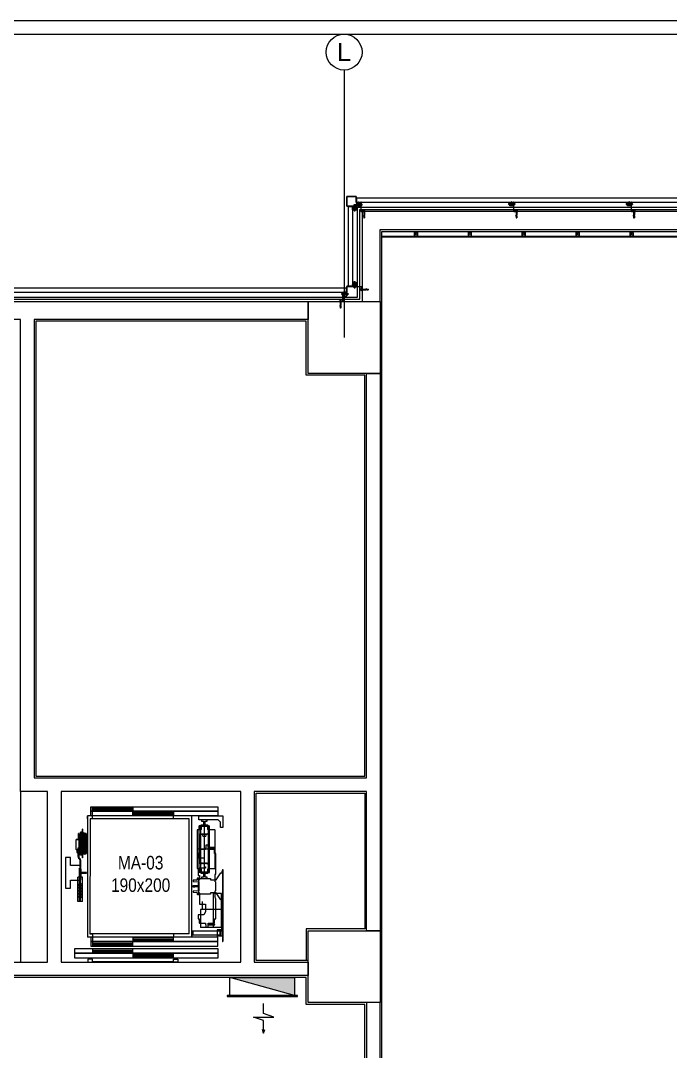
# Model space of a CAD drawing. Extents: x -1417 to 34975, y -245 to 8298.
# Drawn here: x 11076 to 11799, y 3058 to 4205 of the extents above; entities that cross this region are included whole.
import ezdxf
from ezdxf.enums import TextEntityAlignment as Align

# ---------------------------------------------------------------- set-up
doc = ezdxf.new("R2010")
doc.units = 0
doc.layers.get('0').update_dxf_attribs({"color": 9, "lineweight": 9})
for name, color, linetype, lineweight in [('00', 9, 'Continuous', 9), ('01', 9, 'Continuous', 9), ('05V', 9, 'Continuous', 9), ('06D', 9, 'Continuous', 9), ('09', 9, 'Continuous', 9), ('10', 9, 'Continuous', 9), ('10A', 9, 'Continuous', 9), ('11', 9, 'Continuous', 9), ('14', 9, 'Continuous', 9), ('21', 9, 'Continuous', 9), ('24', 9, 'Continuous', 9), ('32-ekipman', 8, 'Continuous', 9), ('33', 9, 'BATTING', 9), ('40A', 9, 'Continuous', 9)]:
    doc.layers.add(name, color=color, linetype=linetype, lineweight=lineweight)
doc.styles.add('Arial', font='arial.ttf', dxfattribs={"height": 2.5})
doc.styles.add('MuuM_TEXT-STANDART', font='ARIALN.TTF')
doc.linetypes.add('BATTING', pattern='A,0.0001,-0.1,[134,ltypeshp.shx,S=0.1,R=0,X=-0.1,Y=0],-0.2,[134,ltypeshp.shx,S=0.1,R=180,X=0.1,Y=0],-0.1', length=0.4001)

# ---------------------------------------------------------------- blocks, each defined once
blk = doc.blocks.new('p-kolon-80x80-vw')
at = {"layer": '01'}
blk.add_lwpolyline([(-40, -40), (-40, 40), (40, 40), (40, -40)], close=True, dxfattribs=at)
blk = doc.blocks.new('cxvxv')
for p, q in [((-21988.4, 8561, 0), (-21988.4, 8560.3, 0)), ((-21988.4, 8560.3, 0), (-21986.6, 8560.3, 0)), ((-21988.4, 8555.4, 0), (-21986.6, 8555.4, 0)), ((-21988.4, 8554.7, 0), (-21988.4, 8555.4, 0)), ((-21986.9, 8561.1, 0), (-21988.2, 8561.1, 0)), ((-21988, 8561.2, 0), (-21987, 8561.3, 0)), ((-21988, 8561.3, 0), (-21988, 8561.3, 0)), ((-21988, 8561.2, 0), (-21988, 8561.3, 0)), ((-21988, 8561.3, 0), (-21987.9, 8561.3, 0)), ((-21988, 8561.1, 0), (-21987, 8561.2, 0)), ((-21988, 8561.1, 0), (-21988, 8561.2, 0)), ((-21988, 8561.2, 0), (-21988, 8561.2, 0)), ((-21988, 8561.1, 0), (-21988, 8561.1, 0)), ((-21988, 8561.1, 0), (-21988, 8561.1, 0)), ((-21988, 8561.1, 0), (-21988, 8561.1, 0)), ((-21988, 8561, 0), (-21988, 8560.3, 0)), ((-21988, 8560.3, 0), (-21987, 8560.3, 0)), ((-21988, 8560.3, 0), (-21988, 8560.3, 0)), ((-21988, 8560.1, 0), (-21988, 8555.6, 0)), ((-21988, 8555.4, 0), (-21987, 8555.4, 0)), ((-21988, 8554.7, 0), (-21988, 8555.4, 0)), ((-21988, 8555.4, 0), (-21988, 8555.4, 0)), ((-21987.5, 8561.3, 0), (-21987.9, 8561.3, 0)), ((-21987.7, 8561, 0), (-21987.7, 8561.1, 0)), ((-21987.7, 8561.1, 0), (-21987.7, 8561.1, 0)), ((-21987.5, 8561.3, 0), (-21987.1, 8561.3, 0)), ((-21987.1, 8561.3, 0), (-21987.1, 8561.2, 0)), ((-21987, 8561.3, 0), (-21987.1, 8561.3, 0)), ((-21987.1, 8561.3, 0), (-21987, 8561.3, 0)), ((-21987, 8561.3, 0), (-21987.1, 8561.3, 0)), ((-21987, 8561.3, 0), (-21987.1, 8561.3, 0)), ((-21987.1, 8561.2, 0), (-21987, 8561.2, 0)), ((-21987, 8561.2, 0), (-21987.1, 8561.2, 0)), ((-21987.1, 8561.2, 0), (-21987.1, 8561.1, 0)), ((-21987.1, 8561.1, 0), (-21987, 8561.1, 0)), ((-21987.1, 8560.6, 0), (-21987.1, 8561, 0)), ((-21987.1, 8560.6, 0), (-21987.1, 8560.3, 0)), ((-21987.1, 8560.3, 0), (-21987.1, 8560.3, 0)), ((-21987.1, 8555.6, 0), (-21987.1, 8560.1, 0)), ((-21987.1, 8555.1, 0), (-21987.1, 8555.4, 0)), ((-21987.1, 8555.4, 0), (-21987.1, 8555.4, 0)), ((-21987.1, 8555.1, 0), (-21987.1, 8554.7, 0)), ((-21987, 8560.3, 0), (-21987, 8560.3, 0)), ((-21987, 8555.6, 0), (-21987, 8560.1, 0)), ((-21987, 8555.4, 0), (-21987, 8555.4, 0)), ((-21986.6, 8560.3, 0), (-21986.6, 8561, 0)), ((-21986.6, 8555.4, 0), (-21986.6, 8554.7, 0)), ((-21986.9, 8554.7, 0), (-21988.2, 8554.7, 0))]:
    blk.add_line(p, q)
at = {"elevation": 0}
for points in [[(-21986.3, 8560.1), (-21988.7, 8560.1), (-21988.7, 8560.3), (-21986.3, 8560.3)], [(-21986.3, 8555.6), (-21988.7, 8555.6), (-21988.7, 8555.4), (-21986.3, 8555.4)]]:
    blk.add_lwpolyline(points, close=True, dxfattribs=at)
for points in [[(-21988, 8560.3), (-21988, 8560.3)], [(-21988, 8560.1), (-21988, 8555.6)], [(-21988, 8555.4), (-21988, 8555.4)]]:
    blk.add_lwpolyline(points, dxfattribs=at)
for centre, radius, start, end in [((-21988.2, 8560.8, 0), 0.315, 45.8497, 134.1503), ((-21988.2, 8555, 0), 0.315, 225.8497, 314.1503), ((-21987.5, 8560, 0), 1.12, 66.8701, 113.1299), ((-21987.5, 8560, 0), 1.12, 66.8701, 113.1299), ((-21987.5, 8555.8, 0), 1.12, 246.8701, 293.1299), ((-21987.5, 8555.8, 0), 1.12, 246.8701, 293.1299), ((-21986.9, 8560.8, 0), 0.313, 45.449, 134.551), ((-21986.9, 8555, 0), 0.313, 225.449, 314.551)]:
    blk.add_arc(centre, radius, start, end)
blk = doc.blocks.new('VIDA')
for p, q in [((-18072, 6524), (-18070, 6525)), ((-18072, 6524), (-18072, 6524)), ((-18072, 6524), (-18072, 6524)), ((-18070, 6523), (-18072, 6524)), ((-18070, 6525), (-18071, 6523)), ((-18071, 6523), (-18070, 6525)), ((-18070, 6523), (-18069, 6525)), ((-18070, 6525), (-18070, 6525)), ((-18070, 6525), (-18070, 6524)), ((-18070, 6524), (-18070, 6525)), ((-18070, 6525), (-18070, 6525)), ((-18070, 6525), (-18070, 6525)), ((-18070, 6525), (-18069, 6525)), ((-18070, 6524), (-18070, 6524)), ((-18069, 6522), (-18070, 6523)), ((-18070, 6523), (-18070, 6523)), ((-18069, 6523), (-18068, 6525)), ((-18069, 6522), (-18069, 6525)), ((-18069, 6525), (-18069, 6522)), ((-18069, 6525), (-18069, 6525)), ((-18069, 6525), (-18069, 6525)), ((-18069, 6525), (-18069, 6525)), ((-18069, 6525), (-18069, 6525)), ((-18069, 6525), (-18068, 6525)), ((-18069, 6523), (-18069, 6522)), ((-18068, 6522), (-18069, 6523)), ((-18069, 6523), (-18069, 6523)), ((-18069, 6522), (-18069, 6522)), ((-18067, 6525), (-18068, 6522)), ((-18068, 6523), (-18067, 6525)), ((-18068, 6525), (-18068, 6523)), ((-18068, 6522), (-18068, 6525)), ((-18068, 6525), (-18068, 6525)), ((-18068, 6525), (-18068, 6522)), ((-18068, 6525), (-18068, 6525)), ((-18068, 6525), (-18068, 6525)), ((-18068, 6525), (-18067, 6525)), ((-18068, 6523), (-18068, 6522)), ((-18068, 6522), (-18068, 6523)), ((-18068, 6523), (-18068, 6523)), ((-18068, 6523), (-18068, 6522)), ((-18067, 6522), (-18068, 6522)), ((-18068, 6522), (-18068, 6522)), ((-18066, 6525), (-18067, 6525)), ((-18067, 6523), (-18066, 6525)), ((-18066, 6525), (-18067, 6522)), ((-18067, 6525), (-18067, 6523)), ((-18067, 6522), (-18067, 6525)), ((-18067, 6525), (-18067, 6525)), ((-18067, 6525), (-18067, 6525)), ((-18067, 6525), (-18067, 6525)), ((-18067, 6522), (-18067, 6523)), ((-18067, 6523), (-18067, 6522)), ((-18067, 6523), (-18067, 6523)), ((-18067, 6523), (-18067, 6522)), ((-18066, 6522), (-18067, 6522)), ((-18066, 6525), (-18066, 6525)), ((-18066, 6525), (-18066, 6525)), ((-18066, 6525), (-18066, 6525)), ((-18066, 6525), (-18066, 6523)), ((-18066, 6522), (-18066, 6525)), ((-18065, 6525), (-18066, 6522)), ((-18066, 6523), (-18065, 6525)), ((-18066, 6525), (-18065, 6525)), ((-18066, 6523), (-18066, 6523)), ((-18066, 6523), (-18066, 6522)), ((-18066, 6523), (-18066, 6522)), ((-18066, 6522), (-18066, 6523)), ((-18065, 6522), (-18066, 6522)), ((-18065, 6525), (-18065, 6523)), ((-18065, 6522), (-18065, 6525)), ((-18065, 6525), (-18065, 6525)), ((-18065, 6525), (-18065, 6525)), ((-18065, 6525), (-18065, 6525)), ((-18065, 6525), (-18064, 6525)), ((-18065, 6523), (-18064, 6525)), ((-18064, 6525), (-18065, 6522)), ((-18065, 6522), (-18064, 6525)), ((-18065, 6523), (-18065, 6522)), ((-18065, 6523), (-18065, 6523)), ((-18065, 6523), (-18065, 6522)), ((-18065, 6522), (-18065, 6523)), ((-18064, 6523), (-18065, 6522)), ((-18064, 6523), (-18065, 6522)), ((-18065, 6522), (-18065, 6522)), ((-18064, 6525), (-18064, 6525)), ((-18064, 6525), (-18064, 6525)), ((-18064, 6525), (-18064, 6525)), ((-18064, 6525), (-18064, 6523)), ((-18064, 6522), (-18062, 6525)), ((-18062, 6525), (-18064, 6522)), ((-18064, 6523), (-18062, 6525)), ((-18062, 6525), (-18064, 6525)), ((-18064, 6523), (-18064, 6523)), ((-18062, 6523), (-18064, 6522)), ((-18062, 6523), (-18064, 6522)), ((-18064, 6522), (-18064, 6523)), ((-18064, 6522), (-18064, 6522)), ((-18063, 6522), (-18062, 6525)), ((-18061, 6525), (-18063, 6523)), ((-18062, 6525), (-18063, 6525)), ((-18062, 6523), (-18063, 6522)), ((-18063, 6522), (-18061, 6523)), ((-18062, 6523), (-18063, 6522)), ((-18063, 6523), (-18061, 6523)), ((-18063, 6522), (-18061, 6522)), ((-18062, 6525), (-18061, 6525)), ((-18062, 6525), (-18062, 6525)), ((-18062, 6525), (-18062, 6525)), ((-18062, 6525), (-18062, 6525)), ((-18061, 6525), (-18062, 6525)), ((-18062, 6523), (-18061, 6525)), ((-18061, 6525), (-18062, 6522)), ((-18062, 6522), (-18061, 6525)), ((-18061, 6523), (-18062, 6525)), ((-18062, 6525), (-18061, 6522)), ((-18062, 6525), (-18062, 6523)), ((-18062, 6525), (-18062, 6525)), ((-18062, 6525), (-18061, 6525)), ((-18062, 6523), (-18062, 6523)), ((-18062, 6522), (-18062, 6523)), ((-18061, 6523), (-18062, 6522)), ((-18061, 6523), (-18062, 6522)), ((-18062, 6522), (-18062, 6522)), ((-18061, 6525), (-18060, 6525)), ((-18061, 6525), (-18061, 6525)), ((-18061, 6525), (-18061, 6525)), ((-18061, 6525), (-18061, 6525)), ((-18061, 6525), (-18061, 6523)), ((-18061, 6522), (-18060, 6525)), ((-18060, 6525), (-18061, 6522)), ((-18061, 6523), (-18060, 6525)), ((-18061, 6523), (-18061, 6523)), ((-18060, 6523), (-18061, 6522)), ((-18060, 6523), (-18061, 6522)), ((-18061, 6522), (-18061, 6523)), ((-18061, 6522), (-18061, 6522)), ((-18060, 6525), (-18060, 6525)), ((-18060, 6525), (-18060, 6525)), ((-18060, 6525), (-18060, 6525)), ((-18060, 6525), (-18060, 6525)), ((-18060, 6525), (-18060, 6523)), ((-18060, 6523), (-18060, 6525)), ((-18059, 6525), (-18060, 6522)), ((-18060, 6522), (-18059, 6525)), ((-18060, 6525), (-18059, 6525)), ((-18059, 6524), (-18060, 6523)), ((-18060, 6522), (-18060, 6523)), ((-18060, 6523), (-18060, 6522)), ((-18060, 6523), (-18060, 6522)), ((-18060, 6523), (-18060, 6523)), ((-18060, 6523), (-18059, 6523)), ((-18060, 6522), (-18060, 6522)), ((-18058, 6527), (-18059, 6527)), ((-18059, 6521), (-18059, 6527)), ((-18059, 6525), (-18059, 6525)), ((-18058, 6521), (-18059, 6521))]:
    blk.add_line(p, q)
for points in [[(-18069, 6525), (-18069, 6523)], [(-18057, 6524), (-18057, 6524), (-18057, 6524), (-18057, 6523)]]:
    blk.add_lwpolyline(points)
for start, end in [(7.5095, 35.2427), (324.7573, 352.4905)]:
    blk.add_arc((-18062, 6524), 5.21, start, end)
blk = doc.blocks.new('çelik dübel')
at = {"ltscale": 7}
for p, q in [((-87, -2), (-85, 2)), ((-85, -6), (-85, 2)), ((-68, 2), (-85, 2)), ((-75, -6), (-75, 2)), ((-70, -6), (-70, 2)), ((-68, 3), (-58, 2)), ((-68, -7), (-68, 3)), ((-58, -6), (-58, 2)), ((-53, 2), (-58, 2)), ((-8, 2), (-58, 2)), ((-53, -6), (-53, 2)), ((-25, -6), (-25, 2)), ((-25, -6), (-24, 2)), ((-23, -6), (-22, 2)), ((-21, -6), (-20, 2)), ((-19, -6), (-18, 2)), ((-17, -6), (-16, 2)), ((-85, -6), (-87, -2)), ((-68, -6), (-85, -6)), ((-68, -7), (-58, -6)), ((-53, -5), (-58, -5)), ((-8, -6), (-58, -6))]:
    blk.add_line(p, q, dxfattribs=at)
for p, q in [((-15, -6), (-14, 2)), ((-13, -6), (-12, 2)), ((-11, -6), (-10, 1)), ((-10, -9), (-10, 5)), ((-9, 5), (-10, 5)), ((-10, 3), (-10, 5)), ((-9, -9), (-9, 5)), ((-8, 2), (-8, 3)), ((-8, -4), (-8, 0)), ((-5, 4), (-7, 4)), ((-5, 1), (-7, 1)), ((-4, 2), (-4, 3)), ((-1, 2), (-4, 2)), ((-4, -4), (-4, 0)), ((-3, -6), (-2, 2)), ((-1, -6), (0, 1)), ((0, -5), (0, 1)), ((-10, -7), (-10, -9)), ((-9, -9), (-10, -9)), ((-8, -6), (-8, -7)), ((-5, -5), (-7, -5)), ((-5, -8), (-7, -8)), ((-4, -6), (-4, -7)), ((-1, -6), (-4, -6))]:
    blk.add_line(p, q)
for points in [[(-68, 1), (-67, 0), (-67, 0), (-67, 0), (-66, -1), (-66, -1), (-66, -2), (-65, -2), (-65, -3), (-65, -3), (-65, -3), (-65, -3), (-64, -4), (-64, -4), (-64, -3), (-64, -3), (-63, -3), (-63, -3), (-63, -3), (-63, -2), (-62, -2), (-62, -2), (-62, -1), (-62, -1), (-61, -1), (-61, -1), (-61, -1), (-61, 0), (-61, 0), (-60, -1), (-60, -1), (-60, -1), (-60, -1), (-60, -1), (-60, -2), (-59, -2), (-59, -3), (-59, -3), (-59, -3), (-58, -3), (-58, -3)], [(-68, 0), (-68, 0), (-68, 0), (-68, -1), (-68, -1), (-68, -1), (-68, -1), (-68, -1), (-68, -1), (-68, -1), (-68, -1), (-68, -1), (-67, -1), (-67, -1), (-67, -1), (-67, -1), (-67, -1), (-67, -1), (-67, -1), (-67, -1), (-67, -1), (-67, -1), (-67, -1), (-67, -1), (-67, -1), (-67, -1), (-67, -1), (-67, -2), (-67, -2), (-67, -2), (-67, -2), (-67, -2), (-67, -2), (-67, -2), (-67, -2), (-67, -2), (-67, -2), (-67, -2), (-67, -2), (-67, -2), (-67, -2), (-67, -2), (-67, -2), (-66, -2), (-66, -3), (-66, -3), (-66, -3), (-66, -3), (-66, -3), (-66, -3), (-66, -3), (-66, -3), (-66, -3), (-66, -3), (-66, -3), (-66, -3), (-66, -3), (-66, -3), (-66, -3), (-66, -3), (-66, -3), (-66, -4), (-66, -4), (-66, -4), (-66, -4), (-66, -4), (-66, -4), (-66, -4), (-66, -4), (-66, -4), (-66, -4), (-66, -4), (-65, -4), (-65, -4), (-65, -4), (-65, -4), (-65, -4), (-65, -4), (-65, -4), (-65, -4), (-65, -4), (-65, -4), (-65, -4), (-65, -4), (-65, -4), (-65, -4), (-65, -5), (-65, -5), (-65, -5), (-64, -5), (-64, -5), (-64, -5), (-64, -5), (-64, -5), (-64, -5), (-64, -5), (-64, -5), (-64, -5), (-64, -5), (-64, -4), (-64, -4), (-64, -4), (-64, -4), (-64, -4), (-64, -4), (-63, -4), (-63, -4), (-63, -4), (-63, -4), (-63, -4), (-63, -4), (-63, -4), (-63, -4), (-63, -4), (-63, -4), (-63, -4), (-63, -4), (-63, -4), (-63, -4), (-63, -4), (-63, -4), (-63, -4), (-63, -4), (-63, -4), (-63, -4), (-63, -4), (-63, -4), (-63, -4), (-63, -4), (-62, -4), (-62, -4), (-62, -3), (-62, -3), (-62, -3), (-62, -3), (-62, -3), (-62, -3), (-62, -3), (-62, -3), (-62, -3), (-62, -3), (-62, -3), (-62, -3), (-62, -3), (-62, -3), (-62, -3), (-62, -3), (-62, -3), (-62, -3), (-62, -3), (-62, -3), (-62, -3), (-62, -3), (-62, -3), (-62, -3), (-62, -3), (-62, -2), (-61, -2), (-61, -2), (-61, -2), (-61, -2), (-61, -2), (-61, -2), (-61, -2), (-61, -2), (-61, -2), (-61, -2), (-61, -2), (-61, -2), (-61, -2), (-61, -2), (-61, -2), (-61, -2), (-61, -2), (-61, -2), (-61, -2), (-61, -2), (-61, -2), (-61, -2), (-61, -2), (-61, -2), (-61, -2), (-61, -2), (-61, -2), (-61, -2), (-61, -2), (-61, -2), (-61, -2), (-61, -2), (-61, -2), (-61, -2), (-61, -2), (-61, -2), (-61, -2), (-61, -2), (-61, -2), (-61, -2), (-61, -2), (-61, -2), (-61, -2), (-60, -2), (-60, -2), (-60, -2), (-60, -2), (-60, -3), (-60, -3), (-60, -3), (-60, -3), (-60, -3), (-60, -3), (-60, -3), (-60, -3), (-60, -3), (-60, -3), (-60, -3), (-60, -3), (-60, -3), (-60, -3), (-60, -3), (-60, -3), (-60, -3), (-60, -3), (-60, -4), (-60, -4), (-60, -4), (-60, -4), (-60, -4), (-60, -4), (-59, -4), (-59, -4), (-59, -4), (-59, -4), (-59, -4), (-59, -4), (-59, -4), (-59, -4), (-59, -4), (-59, -4), (-58, -4), (-58, -4), (-58, -5)]]:
    blk.add_lwpolyline(points)
for centre, start, end in [((-7, 3), 90, 180), ((-7, 2), 180, 270), ((-7, 0), 90, 180), ((-5, 3), 0, 90), ((-5, 2), 270, 0), ((-5, 0), 0, 90), ((-1, 1), 0, 90), ((-7, -4), 180, 270), ((-7, -6), 90, 180), ((-7, -7), 180, 270), ((-5, -4), 270, 0), ((-5, -6), 0, 90), ((-5, -7), 270, 0), ((-1, -5), 270, 0)]:
    blk.add_arc(centre, 1, start, end)
blk = doc.blocks.new('kjdol')
at = {"elevation": -249.8}
for points in [[(77398, 60089.9), (77398, 60085.9), (77394, 60085.9), (77394, 60089.9)], [(77397.8, 60089.7), (77397.8, 60086.1), (77394.2, 60086.1), (77394.2, 60089.7)]]:
    blk.add_lwpolyline(points, close=True, dxfattribs=at)
at = {"ltscale": 10, "elevation": -278.9}
blk.add_lwpolyline([(77394.1, 60089.9), (77403.3, 60089.9, 0.460237), (77404.2, 60090.8), (77404.2, 60094.9), (77403.8, 60094.9), (77403.8, 60091.3, -0.414214), (77402.8, 60090.3), (77394.1, 60090.3)], format="xyb", close=True, dxfattribs=at)
blk.add_blockref('cxvxv', (99383.5, 51530.1, -249.8))
at = {"extrusion": (0, 0, -1), "xscale": 0.1000000000058208, "yscale": 0.1000000000058208, "zscale": -0.0999999999999091}
blk.add_blockref('çelik dübel', (-77402.7, 60093.4, 459.2), dxfattribs=at)
at = {"xscale": 0.1000000000058208, "yscale": 0.1000000000058208, "zscale": 0.1000000000058208, "rotation": 180}
blk.add_blockref('VIDA', (75587.8, 60740.3, -249.8), dxfattribs=at)
blk = doc.blocks.new('p-as-01')
at = {"layer": '06D'}
for p, q in [((-542, -67), (-542, -17)), ((-542, -17), (870, -17)), ((-542, -117), (-542, -67)), ((-542, -67), (870, -67)), ((870, -67), (-542, -67)), ((-525, -152), (-525, -17)), ((-525, -62), (-525, -17)), ((-525, -17), (-75, -17)), ((-525, -32), (-75, -32)), ((-525, -47), (-75, -47)), ((-75, -62), (-525, -62)), ((-75, -17), (-75, -62)), ((-75, -112), (-75, -67)), ((-75, -67), (375, -67)), ((-75, -82), (375, -82)), ((-75, -97), (375, -97)), ((375, -112), (-75, -112)), ((375, -67), (375, -112)), ((870, -17), (870, -67)), ((870, -67), (870, -117)), ((582, -117), (-582, -117)), ((-582, -152), (-582, -117)), ((870, -117), (-582, -117)), ((-582, -120), (-582, -1432)), ((-550, -152), (-554, -1432)), ((550, -152), (-550, -152)), ((375, -152), (375, -117)), ((550, -1432), (550, -152)), ((582, -1467), (582, -117)), ((660, -162), (660, -117)), ((660, -117), (925, -117)), ((720, -162), (660, -162)), ((757, -223), (683, -223)), ((683, -223), (757, -223)), ((757, -226), (683, -226)), ((690, -162), (690, -177)), ((750, -162), (690, -162)), ((690, -177), (712, -177)), ((712, -177), (712, -212)), ((712, -212), (728, -212)), ((872, -162), (720, -162)), ((728, -212), (728, -177)), ((728, -177), (750, -177)), ((750, -177), (750, -162)), ((900, -190), (872, -162)), ((900, -247), (900, -190)), ((925, -117), (925, -247)), ((-680, -377), (-680, -315)), ((-680, -315), (-680, -372)), ((-680, -315), (-678, -315)), ((-678, -315), (-680, -315)), ((-678, -377), (-678, -315)), ((-678, -315), (-678, -367)), ((-658, -364), (-658, -299)), ((-647, -299), (-658, -299)), ((-658, -342), (-658, -351)), ((-647, -364), (-647, -299)), ((-646, -320), (-647, -320)), ((-646, -344), (-647, -344)), ((-646, -320), (-646, -332)), ((-640, -322), (-646, -322)), ((-646, -332), (-646, -322)), ((-646, -332), (-646, -342)), ((-646, -344), (-646, -332)), ((-640, -342), (-646, -342)), ((-640, -267), (-640, -427)), ((-638, -267), (-640, -267)), ((-638, -267), (-638, -427)), ((-635, -322), (-638, -322)), ((-635, -342), (-638, -342)), ((-635, -312), (-635, -352)), ((-626, -312), (-635, -312)), ((-635, -332), (-635, -322)), ((-635, -332), (-635, -342)), ((-621, -307), (-626, -312)), ((-626, -312), (-626, -352)), ((-622, -308), (-622, -427)), ((-618, -307), (-621, -307)), ((-617, -308), (-618, -307)), ((-617, -308), (-617, -427)), ((-617, -318), (-614, -333)), ((-614, -520), (-614, -333)), ((-610, -333), (-614, -333)), ((-613, -313), (-599, -313)), ((-599, -313), (-613, -313)), ((-613, -315), (-613, -313)), ((-613, -313), (-613, -315)), ((-613, -315), (-599, -315)), ((-613, -315), (-599, -315)), ((-608, -318), (-610, -333)), ((-610, -333), (-610, -520)), ((-608, -535), (-608, -318)), ((-602, -318), (-608, -318)), ((-602, -318), (-602, -427)), ((-598, -319), (-598, -316)), ((-598, -316), (-598, -319)), ((-598, -319), (-598, -535)), ((-598, -319), (-598, -535)), ((-596, -316), (-596, -537)), ((-596, -537), (-596, -316)), ((676, -231), (663, -231)), ((663, -748), (663, -231)), ((676, -265), (676, -230)), ((676, -241), (676, -728)), ((679, -265), (676, -265)), ((679, -230), (679, -265)), ((679, -317), (681, -315)), ((679, -653), (679, -317)), ((681, -315), (684, -315)), ((684, -315), (686, -320)), ((690, -324), (690, -324)), ((694, -320), (695, -318)), ((695, -318), (697, -318)), ((697, -318), (698, -320)), ((702, -324), (702, -324)), ((706, -320), (707, -318)), ((707, -318), (709, -318)), ((709, -318), (710, -320)), ((714, -324), (714, -324)), ((718, -320), (719, -318)), ((719, -318), (721, -318)), ((720, -762), (720, -245)), ((721, -318), (722, -320)), ((726, -324), (726, -324)), ((730, -320), (731, -318)), ((731, -318), (733, -318)), ((733, -318), (734, -320)), ((738, -324), (738, -324)), ((742, -320), (743, -318)), ((743, -318), (745, -318)), ((745, -318), (746, -320)), ((750, -324), (750, -324)), ((754, -320), (756, -315)), ((756, -315), (760, -315)), ((760, -315), (762, -317)), ((761, -265), (761, -230)), ((764, -265), (761, -265)), ((762, -317), (762, -653)), ((764, -230), (764, -265)), ((764, -231), (778, -231)), ((764, -241), (764, -728)), ((778, -748), (778, -231)), ((925, -247), (900, -247)), ((-679, -382), (-706, -382)), ((-706, -493), (-706, -382)), ((-706, -383), (-678, -383)), ((-680, -372), (-678, -372)), ((-678, -372), (-680, -372)), ((-680, -377), (-680, -372)), ((-678, -377), (-680, -377)), ((-680, -377), (-678, -377)), ((-679, -382), (-679, -377)), ((-678, -367), (-678, -572)), ((-668, -367), (-678, -367)), ((-678, -367), (-678, -386)), ((-678, -372), (-678, -367)), ((-678, -377), (-678, -372)), ((-678, -449), (-678, -487)), ((-668, -367), (-668, -386)), ((-668, -427), (-668, -386)), ((-668, -396), (-668, -395)), ((-668, -427), (-668, -487)), ((-646, -367), (-662, -367)), ((-662, -367), (-662, -394)), ((-662, -427), (-662, -394)), ((-662, -394), (-662, -394)), ((-662, -395), (-662, -395)), ((-662, -460), (-662, -427)), ((-658, -360), (-658, -351)), ((-647, -364), (-658, -364)), ((-647, -351), (-647, -359)), ((-646, -394), (-646, -367)), ((-646, -427), (-646, -394)), ((-646, -460), (-646, -427)), ((-646, -395), (-646, -395)), ((-640, -427), (-640, -587)), ((-638, -427), (-638, -587)), ((-626, -352), (-635, -352)), ((-622, -356), (-626, -352)), ((-622, -546), (-622, -427)), ((-622, -432), (-622, -427)), ((-617, -546), (-617, -427)), ((-602, -535), (-602, -427)), ((-689, -498), (-701, -498)), ((-699, -498), (-699, -523)), ((-691, -498), (-691, -523)), ((-686, -572), (-686, -497)), ((-684, -476), (-684, -476)), ((-684, -493), (-684, -476)), ((-680, -477), (-680, -538)), ((-678, -477), (-680, -477)), ((-678, -477), (-680, -477)), ((-680, -482), (-680, -477)), ((-680, -538), (-680, -482)), ((-678, -482), (-680, -482)), ((-680, -482), (-678, -482)), ((-680, -538), (-678, -538)), ((-680, -538), (-678, -538)), ((-679, -477), (-679, -473)), ((-678, -477), (-678, -538)), ((-678, -482), (-678, -477)), ((-678, -538), (-678, -482)), ((-668, -487), (-678, -487)), ((-662, -459), (-662, -459)), ((-662, -460), (-662, -486)), ((-662, -460), (-662, -460)), ((-662, -486), (-646, -486)), ((-658, -554), (-658, -489)), ((-647, -489), (-658, -489)), ((-658, -550), (-658, -541)), ((-647, -554), (-658, -554)), ((-647, -554), (-647, -489)), ((-647, -503), (-647, -495)), ((-646, -510), (-647, -510)), ((-646, -534), (-647, -534)), ((-646, -486), (-646, -460)), ((-646, -460), (-646, -460)), ((-646, -510), (-646, -522)), ((-640, -512), (-646, -512)), ((-646, -522), (-646, -512)), ((-646, -534), (-646, -522)), ((-646, -522), (-646, -532)), ((-640, -532), (-646, -532)), ((-646, -459), (-646, -459)), ((-635, -512), (-638, -512)), ((-635, -532), (-638, -532)), ((-635, -542), (-635, -502)), ((-626, -502), (-635, -502)), ((-635, -522), (-635, -512)), ((-635, -522), (-635, -512)), ((-635, -522), (-635, -532)), ((-635, -522), (-635, -532)), ((-626, -542), (-635, -542)), ((-622, -498), (-626, -502)), ((-626, -542), (-626, -502)), ((-621, -547), (-626, -542)), ((-618, -547), (-621, -547)), ((-617, -546), (-618, -547)), ((-617, -535), (-614, -520)), ((-610, -520), (-614, -520)), ((-613, -538), (-599, -538)), ((-599, -538), (-613, -538)), ((-613, -538), (-613, -540)), ((-613, -538), (-613, -540)), ((-613, -540), (-599, -540)), ((-613, -540), (-599, -540)), ((-608, -535), (-610, -520)), ((-602, -535), (-608, -535)), ((-598, -535), (-598, -537)), ((-598, -535), (-598, -537)), ((640, -485), (840, -485)), ((-771, -582), (-825, -582)), ((-825, -582), (-825, -752)), ((-771, -670), (-771, -582)), ((-658, -670), (-771, -670)), ((-679, -589), (-671, -598)), ((-673, -584), (-665, -592)), ((-666, -609), (-666, -752)), ((-658, -609), (-658, -752)), ((-658, -752), (-658, -670)), ((-638, -587), (-640, -587)), ((681, -655), (679, -653)), ((684, -655), (681, -655)), ((686, -649), (684, -655)), ((690, -646), (690, -646)), ((695, -651), (694, -649)), ((697, -651), (695, -651)), ((698, -649), (697, -651)), ((702, -646), (702, -646)), ((707, -651), (706, -649)), ((709, -651), (707, -651)), ((710, -649), (709, -651)), ((714, -646), (714, -646)), ((719, -651), (718, -649)), ((721, -651), (719, -651)), ((722, -649), (721, -651)), ((726, -646), (726, -646)), ((731, -651), (730, -649)), ((733, -651), (731, -651)), ((734, -649), (733, -651)), ((738, -646), (738, -646)), ((743, -651), (742, -649)), ((745, -651), (743, -651)), ((746, -649), (745, -651)), ((750, -646), (750, -646)), ((756, -655), (754, -649)), ((760, -655), (756, -655)), ((762, -653), (760, -655)), ((-825, -752), (-825, -922)), ((-688, -1070), (-688, -800)), ((-674, -800), (-688, -800)), ((-674, -800), (-674, -802)), ((-674, -802), (-674, -800)), ((-674, -800), (-668, -800)), ((-674, -802), (-674, -802)), ((-668, -1066), (-668, -700)), ((-668, -700), (-658, -700)), ((-668, -912), (-668, -800)), ((-668, -804), (-668, -800)), ((-666, -752), (-658, -752)), ((-658, -1066), (-658, -700)), ((-652, -713), (-658, -711)), ((-658, -711), (-658, -793)), ((-658, -834), (-658, -752)), ((-658, -752), (-658, -752)), ((-658, -793), (-652, -790)), ((-658, -804), (-658, -800)), ((-658, -800), (-652, -800)), ((-650, -748), (-652, -713)), ((-652, -790), (-650, -756)), ((-652, -802), (-652, -800)), ((-638, -800), (-652, -800)), ((-652, -800), (-652, -802)), ((-652, -802), (-652, -802)), ((-625, -748), (-650, -748)), ((-650, -756), (-625, -756)), ((-638, -1070), (-638, -800)), ((-615, -748), (-625, -748)), ((-625, -756), (-615, -756)), ((-590, -748), (-615, -748)), ((-615, -756), (-590, -756)), ((-590, -756), (-590, -748)), ((676, -748), (663, -748)), ((679, -714), (676, -714)), ((676, -714), (676, -749)), ((679, -749), (679, -714)), ((757, -753), (683, -753)), ((757, -756), (683, -756)), ((683, -756), (757, -756)), ((712, -802), (690, -802)), ((690, -802), (690, -817)), ((728, -767), (712, -767)), ((712, -767), (712, -802)), ((728, -802), (728, -767)), ((750, -802), (728, -802)), ((750, -817), (750, -802)), ((764, -714), (761, -714)), ((761, -714), (761, -749)), ((764, -749), (764, -714)), ((764, -748), (778, -748)), ((852, -832), (904, -751)), ((904, -751), (920, -751)), ((920, -751), (920, -730)), ((920, -730), (925, -730)), ((925, -730), (925, -903)), ((-771, -922), (-771, -834)), ((-771, -834), (-658, -834)), ((-668, -877), (-672, -880)), ((-672, -880), (-672, -890)), ((-672, -890), (-668, -893)), ((-668, -910), (-672, -913)), ((-672, -913), (-672, -923)), ((-668, -804), (-668, -804)), ((-658, -804), (-658, -829)), ((-658, -804), (-658, -804)), ((-654, -880), (-658, -877)), ((-658, -893), (-654, -890)), ((-654, -913), (-658, -910)), ((-654, -890), (-654, -880)), ((-654, -923), (-654, -913)), ((615, -898), (590, -898)), ((590, -898), (590, -907)), ((590, -907), (615, -907)), ((625, -898), (615, -898)), ((615, -907), (625, -906)), ((650, -898), (625, -898)), ((625, -906), (650, -906)), ((652, -864), (650, -898)), ((650, -906), (652, -941)), ((658, -861), (652, -864)), ((653, -821), (653, -817)), ((653, -817), (788, -817)), ((668, -821), (653, -821)), ((658, -902), (658, -827)), ((658, -827), (668, -827)), ((658, -943), (658, -861)), ((658, -903), (658, -902)), ((658, -978), (658, -903)), ((668, -827), (668, -821)), ((690, -817), (750, -817)), ((788, -817), (788, -832)), ((788, -832), (852, -832)), ((925, -903), (925, -1076)), ((-825, -922), (-771, -922)), ((-672, -923), (-668, -926)), ((-668, -943), (-672, -946)), ((-672, -946), (-672, -956)), ((-672, -956), (-668, -959)), ((-668, -976), (-672, -979)), ((-672, -979), (-672, -989)), ((-672, -989), (-668, -992)), ((-668, -1009), (-672, -1012)), ((-672, -1012), (-672, -1022)), ((-672, -1022), (-668, -1025)), ((-658, -926), (-654, -923)), ((-654, -946), (-658, -943)), ((-658, -959), (-654, -956)), ((-654, -979), (-658, -976)), ((-658, -992), (-654, -989)), ((-654, -1012), (-658, -1009)), ((-658, -1025), (-654, -1022)), ((-654, -956), (-654, -946)), ((-654, -989), (-654, -979)), ((-654, -1022), (-654, -1012)), ((652, -941), (658, -943)), ((653, -988), (653, -984)), ((653, -984), (668, -984)), ((788, -988), (653, -988)), ((668, -978), (658, -978)), ((668, -984), (668, -978)), ((852, -973), (788, -973)), ((788, -973), (788, -988)), ((904, -1054), (852, -973)), ((-674, -1070), (-688, -1070)), ((-674, -1070), (-674, -1068)), ((-674, -1068), (-674, -1069)), ((-674, -1068), (-674, -1068)), ((-674, -1068), (-674, -1068)), ((-674, -1069), (-668, -1069)), ((-668, -1066), (-668, -1069)), ((-668, -1066), (-668, -1066)), ((-668, -1066), (-658, -1066)), ((-658, -1064), (-658, -1040)), ((-658, -1066), (-658, -1069)), ((-658, -1066), (-658, -1066)), ((-658, -1069), (-652, -1069)), ((-652, -1070), (-652, -1066)), ((-652, -1066), (-652, -1069)), ((-652, -1066), (-652, -1066)), ((-638, -1070), (-652, -1070)), ((920, -1054), (904, -1054)), ((920, -1076), (920, -1054)), ((925, -1076), (920, -1076)), ((-582, -1432), (-582, -1467)), ((870, -1467), (-582, -1467)), ((-554, -1432), (-525, -1432)), ((550, -1432), (-554, -1432)), ((-542, -1467), (-542, -1517)), ((-525, -1432), (-525, -1567)), ((375, -1472), (-75, -1472)), ((-75, -1472), (-75, -1517)), ((-75, -1487), (375, -1487)), ((550, -1432), (375, -1432)), ((375, -1432), (375, -1467)), ((375, -1517), (375, -1472)), ((592, -1402), (582, -1402)), ((582, -1402), (582, -1442)), ((582, -1432), (582, -1467)), ((582, -1442), (592, -1442)), ((592, -1442), (592, -1402)), ((897, -1402), (592, -1402)), ((592, -1402), (592, -1442)), ((592, -1442), (897, -1442)), ((870, -1517), (870, -1467)), ((897, -1442), (897, -1402)), ((875, -1597), (-725, -1597)), ((-725, -1597), (-725, -1647)), ((-542, -1517), (870, -1517)), ((870, -1517), (-542, -1517)), ((-542, -1517), (-542, -1567)), ((-542, -1567), (870, -1567)), ((-75, -1522), (-525, -1522)), ((-525, -1522), (-525, -1567)), ((-525, -1537), (-75, -1537)), ((-525, -1552), (-75, -1552)), ((-525, -1567), (-75, -1567)), ((-75, -1597), (-525, -1597)), ((-525, -1597), (-525, -1642)), ((-75, -1502), (375, -1502)), ((-75, -1517), (375, -1517)), ((-75, -1567), (-75, -1522)), ((-75, -1642), (-75, -1597)), ((870, -1567), (870, -1517)), ((875, -1647), (875, -1597)), ((875, -1647), (-725, -1647)), ((-725, -1647), (-725, -1697)), ((-725, -1647), (875, -1647)), ((-725, -1697), (875, -1697)), ((-525, -1714), (-575, -1714)), ((-575, -1714), (-575, -1747)), ((-525, -1612), (-75, -1612)), ((-525, -1627), (-75, -1627)), ((-525, -1642), (-75, -1642)), ((-525, -1747), (-525, -1714)), ((375, -1647), (-75, -1647)), ((-75, -1647), (-75, -1692)), ((-75, -1662), (375, -1662)), ((-75, -1677), (375, -1677)), ((-75, -1692), (375, -1692)), ((375, -1692), (375, -1647)), ((375, -1714), (425, -1714)), ((375, -1747), (375, -1714)), ((425, -1714), (425, -1747)), ((875, -1697), (875, -1647)), ((-575, -1747), (-525, -1747)), ((-525, -1737), (375, -1737)), ((425, -1747), (375, -1747))]:
    blk.add_line(p, q, dxfattribs=at)
at = {"layer": '06D', "ltscale": 15}
for p, q in [((640, -279), (640, -700)), ((678, -274), (645, -274)), ((683, -242), (683, -269)), ((752, -237), (688, -237)), ((757, -269), (757, -242)), ((835, -274), (762, -274)), ((840, -700), (840, -279)), ((645, -705), (678, -705)), ((683, -710), (683, -737)), ((688, -742), (752, -742)), ((757, -737), (757, -710)), ((762, -705), (835, -705))]:
    blk.add_line(p, q, dxfattribs=at)
at = {"layer": '06D', "ltscale": 0.25}
for p, q in [((761, -446), (737, -446)), ((737, -446), (737, -473)), ((761, -472), (761, -446)), ((664, -539), (652, -539)), ((652, -539), (652, -582)), ((667, -493), (664, -496)), ((664, -496), (664, -539)), ((734, -493), (667, -493)), ((737, -473), (734, -473)), ((734, -473), (734, -493)), ((837, -472), (761, -472)), ((764, -493), (764, -478)), ((764, -478), (837, -478)), ((831, -493), (764, -493)), ((834, -496), (831, -493)), ((834, -539), (834, -496)), ((846, -539), (834, -539)), ((837, -478), (837, -472)), ((846, -763), (846, -539)), ((655, -585), (694, -586)), ((694, -586), (719, -587)), ((719, -587), (719, -685)), ((719, -685), (733, -685)), ((733, -685), (733, -702)), ((666, -714), (652, -714)), ((652, -714), (652, -783)), ((652, -783), (666, -783)), ((733, -702), (666, -702)), ((666, -702), (666, -714)), ((666, -783), (666, -812)), ((842, -776), (846, -763)), ((842, -853), (842, -776)), ((594, -838), (594, -847)), ((637, -834), (597, -835)), ((597, -850), (658, -851)), ((637, -834), (637, -834)), ((641, -815), (641, -829)), ((666, -812), (644, -812)), ((658, -851), (658, -953)), ((843, -853), (842, -853)), ((846, -949), (846, -856)), ((-659, -920), (-659, -1004)), ((594, -958), (594, -966)), ((658, -953), (597, -955)), ((597, -969), (637, -970)), ((637, -970), (637, -970)), ((641, -975), (641, -989)), ((644, -992), (666, -992)), ((666, -992), (666, -1102)), ((842, -1028), (842, -952)), ((842, -952), (843, -952)), ((846, -1042), (842, -1028)), ((666, -1102), (733, -1102)), ((695, -1070), (695, -1154)), ((733, -1102), (733, -1187)), ((846, -1265), (846, -1042)), ((652, -1223), (652, -1265)), ((716, -1218), (655, -1220)), ((733, -1187), (716, -1218)), ((652, -1265), (664, -1265)), ((664, -1265), (664, -1308)), ((664, -1308), (667, -1311)), ((667, -1311), (734, -1311)), ((734, -1311), (734, -1331)), ((734, -1331), (737, -1331)), ((737, -1331), (737, -1358)), ((737, -1358), (761, -1358)), ((761, -1358), (761, -1332)), ((761, -1332), (837, -1332)), ((764, -1326), (764, -1311)), ((764, -1311), (831, -1311)), ((837, -1326), (764, -1326)), ((831, -1311), (834, -1308)), ((834, -1308), (834, -1265)), ((834, -1265), (846, -1265)), ((837, -1332), (837, -1326))]:
    blk.add_line(p, q, dxfattribs=at)
at = {"layer": '06D', "linetype": 'Continuous', "ltscale": 0.25}
for p, q in [((921, -717), (921, -1301)), ((921, -717), (925, -717)), ((925, -717), (925, -1300)), ((911, -983), (818, -983)), ((818, -983), (818, -1357)), ((911, -1357), (911, -983)), ((911, -1319), (911, -1019)), ((911, -1019), (921, -1019)), ((921, -1019), (921, -1319)), ((921, -1123), (916, -1123)), ((921, -1123), (916, -1123)), ((916, -1398), (916, -1123)), ((921, -1398), (921, -1123)), ((676, -1160), (676, -1360)), ((921, -1160), (676, -1160)), ((921, -1360), (676, -1360)), ((818, -1357), (911, -1357)), ((921, -1319), (911, -1319)), ((921, -1301), (921, -1309)), ((921, -1309), (921, -1315)), ((921, -1315), (921, -1323)), ((921, -1323), (921, -1517)), ((925, -1300), (925, -1309)), ((925, -1309), (925, -1315)), ((925, -1315), (925, -1324)), ((925, -1324), (925, -1517)), ((916, -1398), (921, -1398)), ((921, -1517), (925, -1517))]:
    blk.add_line(p, q, dxfattribs=at)
at = {"layer": '06D', "ltscale": 30}
for p, q in [((861, -1386), (861, -1458)), ((905, -1386), (861, -1386)), ((897, -1392), (861, -1392)), ((897, -1452), (861, -1452)), ((905, -1458), (861, -1458)), ((897, -1392), (897, -1452))]:
    blk.add_line(p, q, dxfattribs=at)
at = {"layer": '06D', "ltscale": 6}
for p, q in [((905, -1386), (905, -1458)), ((905, -1387), (925, -1387)), ((925, -1457), (905, -1457)), ((923, -1387), (923, -1457)), ((925, -1387), (925, -1457))]:
    blk.add_line(p, q, dxfattribs=at)
at = {"layer": '06D'}
for centre, radius in [((-612, -327), 3), ((720, -335), 17.5), ((-612, -527), 3)]:
    blk.add_circle(centre, radius, dxfattribs=at)
for centre, radius, start, end in [((683, -230), 7, 90, 180), ((683, -230), 4, 90, 180), ((757, -230), 7, 0, 90), ((757, -230), 4, 0, 90), ((-612, -327), 3, 0, 180), ((-612, -327), 3, 180, 0), ((-599, -316), 3, 0, 90), ((-599, -316), 3, 0, 90), ((-599, -316), 1, 0, 90), ((-599, -316), 1, 0, 90), ((645, -279), 5, 90, 180), ((678, -269), 5, 270, 0), ((688, -242), 5, 90, 180), ((690, -319), 4.3, 195, 270), ((690, -319), 4.3, 270, 345), ((702, -319), 4.3, 195, 270), ((702, -319), 4.3, 270, 345), ((714, -319), 4.3, 195, 270), ((714, -319), 4.3, 270, 345), ((726, -319), 4.3, 195, 270), ((726, -319), 4.3, 270, 345), ((738, -319), 4.3, 195, 270), ((738, -319), 4.3, 270, 345), ((750, -319), 4.3, 195, 270), ((750, -319), 4.3, 270, 345), ((752, -242), 5, 0, 90), ((762, -269), 5, 180, 270), ((835, -279), 5, 0, 90), ((-701, -493), 5, 180, 270), ((-695, -523), 4, 180, 0), ((-689, -493), 5, 270, 0), ((-662, -572), 24, 180, 225), ((-684, -470), 6, 270, 0), ((-662, -572), 16, 180, 225), ((-612, -527), 3, 0, 180), ((-612, -527), 3, 180, 0), ((-599, -537), 1, 270, 0), ((-599, -537), 3, 270, 0), ((-599, -537), 3, 270, 0), ((-599, -537), 1, 270, 0), ((-682, -609), 16, 0, 45), ((-682, -609), 24, 0, 45), ((690, -650), 4.3, 90, 165), ((690, -650), 4.3, 15, 90), ((702, -650), 4.3, 90, 165), ((702, -650), 4.3, 15, 90), ((714, -650), 4.3, 90, 165), ((714, -650), 4.3, 15, 90), ((726, -650), 4.3, 90, 165), ((726, -650), 4.3, 15, 90), ((738, -650), 4.3, 90, 165), ((738, -650), 4.3, 15, 90), ((750, -650), 4.3, 90, 165), ((750, -650), 4.3, 15, 90), ((645, -700), 5, 180, 270), ((683, -749), 7, 180, 270), ((678, -710), 5, 0, 90), ((683, -749), 4, 180, 270), ((688, -737), 5, 180, 270), ((752, -737), 5, 270, 0), ((762, -710), 5, 90, 180), ((757, -749), 4, 270, 0), ((757, -749), 7, 270, 0), ((835, -700), 5, 270, 0), ((-663, -885), 15, 109.4712, 250.5288), ((-663, -918), 15, 109.4712, 250.5288), ((-663, -885), 9.5, 121.7569, 238.2431), ((-663, -918), 9.5, 121.7569, 238.2431), ((-663, -885), 6, 146.4427, 213.5573), ((-663, -918), 6, 146.4427, 213.5573), ((-663, -885), 15, 289.4712, 70.5288), ((-663, -885), 9.5, 301.7569, 58.2431), ((-663, -885), 6, 326.4427, 33.5573), ((-663, -918), 15, 289.4712, 70.5288), ((-663, -918), 9.5, 301.7569, 58.2431), ((-663, -918), 6, 326.4427, 33.5573), ((-663, -951), 15, 109.4712, 250.5288), ((-663, -984), 15, 109.4712, 250.5288), ((-663, -1017), 15, 109.4712, 250.5288), ((-663, -951), 9.5, 121.7569, 238.2431), ((-663, -984), 9.5, 121.7569, 238.2431), ((-663, -1017), 9.5, 121.7569, 238.2431), ((-663, -951), 6, 146.4427, 213.5573), ((-663, -984), 6, 146.4427, 213.5573), ((-663, -1017), 6, 146.4427, 213.5573), ((-663, -951), 15, 289.4712, 70.5288), ((-663, -951), 9.5, 301.7569, 58.2431), ((-663, -951), 6, 326.4427, 33.5573), ((-663, -984), 15, 289.4712, 70.5288), ((-663, -984), 9.5, 301.7569, 58.2431), ((-663, -984), 6, 326.4427, 33.5573), ((-663, -1017), 15, 289.4712, 70.5288), ((-663, -1017), 9.5, 301.7569, 58.2431), ((-663, -1017), 6, 326.4427, 33.5573)]:
    blk.add_arc(centre, radius, start, end, dxfattribs=at)
at = {"layer": '06D', "ltscale": 0.25}
for centre, radius, start, end in [((655, -582), 2.98, 180, 268.4759), ((597, -838), 3, 91.5, 180), ((597, -847), 2.99, 180, 268.6138), ((636, -829), 5, 280.303, 360), ((644, -815), 3, 90, 180), ((843, -856), 3, 360, 90), ((597, -958), 3, 91.3862, 180), ((597, -966), 3, 180, 268.5), ((636, -975), 5, 360, 79.697), ((644, -989), 3, 180, 270), ((843, -949), 3, 270, 0), ((655, -1223), 2.98, 91.5241, 180)]:
    blk.add_arc(centre, radius, start, end, dxfattribs=at)
blk = doc.blocks.new('p-krt-yangindolabi_vw')
at = {"layer": '09'}
h = blk.add_hatch(color=252, dxfattribs=at)
h.dxf.hatch_style = 1
h.paths.add_polyline_path([(0, 20), (-72, 0), (0, 0)])
at = {"linetype": 'Continuous'}
blk.add_lwpolyline([(-35.9, 58), (-34.5, 61.9), (-34.5, 47.9), (-45.7, 44), (-23.3, 44), (-34.5, 40), (-34.5, 29.1)], dxfattribs=at)
for points in [[(-34.5, 61.9), (-35.9, 58)], [(-34.5, 61.9), (-33.1, 58)]]:
    blk.add_lwpolyline(points)
for points in [[(-72, 20), (-75, 20), (-75, 21), (3, 21), (3, 20)], [(-72, 0), (0, 0), (0, 20), (-72, 20)], [(0, 20), (-72, 0), (0, 0)]]:
    blk.add_lwpolyline(points, close=True)
blk = doc.blocks.new('0_aks')
at = {"linetype": 'Continuous'}
blk.add_circle((0, 0), 2, dxfattribs=at)
at = {"style": 'Arial'}
blk.add_attdef('AKS', text='', height=2, dxfattribs=at).set_placement((0, 0), align=Align.MIDDLE_CENTER)
blk = doc.blocks.new('p-aks_vw')
at = {"layer": '24', "ltscale": 2}
blk.add_lwpolyline([(4040, 3837.5), (4040, 3540)], dxfattribs=at)
at = {"layer": '24', "xscale": 10, "yscale": 10, "zscale": 10}
blk.add_blockref('0_aks', (4040, 3857.5), dxfattribs=at).add_auto_attribs({'AKS': 'L'})
blk = doc.blocks.new('Prf-40x40')
for points in [[(1.5, -2), (-1.5, -2, -0.414214), (-2, -1.5), (-2, 1.5, -0.414214), (-1.5, 2), (1.5, 2, -0.414214), (2, 1.5), (2, -1.5, -0.414214)], [(1.5, -1.7), (-1.5, -1.7, -0.414214), (-1.7, -1.5), (-1.7, 1.5, -0.414214), (-1.5, 1.7), (1.5, 1.7, -0.414214), (1.7, 1.5), (1.7, -1.5, -0.414214)]]:
    blk.add_lwpolyline(points, format="xyb", close=True)
blk.add_point((0, 0))

msp = doc.modelspace()

# ---------------------------------------------------------------- linework, layer by layer
at = {"layer": '00'}
for points in [[(11760.84, 3972.5), (12295.84, 3972.5), (12295.84, 3992.5), (11455.84, 3992.5), (11455.84, 3977.5), (11455.84, 3977.5), (11455.84, 3892.5), (11475.84, 3892.5), (11475.84, 3972.5)], [(11760.84, 3992.5), (11455.84, 3992.5), (11455.84, 3977.5), (11455.84, 3977.5), (11455.84, 3892.5), (11475.84, 3892.5), (11475.84, 3972.5)], [(11910.84, 3972.5), (12295.84, 3972.5), (12295.84, 3992.5), (11760.84, 3992.5)], [(11475.84, 3972.5), (11760.84, 3972.5)], [(11475.84, 3972.5), (11760.84, 3972.5)], [(11395.84, 3142.5), (11039.04, 3142.5), (11039.04, 3157.5), (11105.84, 3157.5), (11105.84, 3347.5), (11075.84, 3347.5), (11075.84, 3872.5), (10675.84, 3872.5), (10675.84, 3892.5), (11395.84, 3892.5), (11395.84, 3872.5), (11090.84, 3872.5), (11090.84, 3362.5), (11460.84, 3362.5), (11460.84, 3812.5), (11475.84, 3812.5), (11475.84, 3192.5), (11460.84, 3192.5), (11460.84, 3347.5), (11335.84, 3347.5), (11335.84, 3157.5), (11395.84, 3157.5), (11395.84, 3142.5)], [(11120.84, 3347.5), (11120.84, 3347.5), (11120.84, 3157.5), (11320.84, 3157.5), (11320.84, 3347.5), (11120.84, 3347.5)]]:
    msp.add_lwpolyline(points, dxfattribs=at)
msp.add_lwpolyline([(11475.84, 2492.5), (11475.84, 3112.5), (11460.84, 3112.5), (11460.84, 2492.5)], close=True, dxfattribs=at)
at = {"layer": '06D'}
for points in [[(12297.51, 207.5), (11450.84, 207.5), (11450.84, 307.5), (7390.84, 307.5), (7390.84, 1357.5), (9790.84, 1357.5), (9790.84, 3897.5), (11450.84, 3897.5), (11450.84, 3997.5), (12297.51, 3997.5)], [(11075.84, 3347.5), (11075.84, 3157.5)]]:
    msp.add_lwpolyline(points, dxfattribs=at)
at = {"layer": '10'}
for points in [[(11454.1, 3998.4), (11450.1, 3998.4), (11450.1, 4002.4), (11454.1, 4002.4)], [(11454.01, 3998.61), (11450.41, 3998.6), (11450.4, 4002.2), (11454, 4002.21)], [(11449.54, 3994.59), (11449.54, 3998.59), (11445.54, 3998.6), (11445.54, 3994.6)], [(11449.34, 3994.79), (11449.34, 3998.39), (11445.74, 3998.4), (11445.74, 3994.8)]]:
    msp.add_lwpolyline(points, close=True, dxfattribs=at)
for points in [[(11450.39, 4002.8), (11453.6, 4002.8, -0.4605464), (11454.5, 4001.9), (11454.5, 3997.8), (11454.1, 3997.8), (11454.1, 4001.4, 0.4142136), (11453.1, 4002.4), (11450.39, 4002.4)], [(11454.39, 4003), (11454.39, 3993.4, 0.4602373), (11455.29, 3992.5), (11459.39, 3992.5), (11459.39, 3992.9), (11455.79, 3992.9, -0.4142136), (11454.79, 3993.9), (11454.79, 4003)]]:
    msp.add_lwpolyline(points, format="xyb", close=True, dxfattribs=at)
at = {"layer": '10A'}
for points in [[(11439.04, 3998.7), (11445.54, 3998.7), (11445.54, 3994.6), (11445.34, 3994.6), (11445.34, 3998.5), (11438.84, 3998.5), (11438.84, 4009.5), (11449.49, 4009.5), (11449.49, 4003), (11454.39, 4003), (11454.39, 4002.8), (11449.29, 4002.8), (11449.29, 4009.3), (11439.04, 4009.3), (11439.04, 3998.7)], [(11756.14, 4007.5), (11449.74, 4007.5), (11449.74, 4003), (11756.14, 4003)], [(11756.14, 4003), (12292.56, 4003), (12292.56, 4007.5), (11756.14, 4007.5)], [(11440.84, 3909.75), (11440.84, 3998.25), (11445.34, 3998.25), (11445.34, 3909.75), (11440.84, 3909.75)], [(11439.81, 3909.5), (11438.84, 3909.5), (11438.84, 3903), (11435.04, 3903), (11435.04, 3902.7), (11439.04, 3902.7), (11439.04, 3909.25), (11440.01, 3909.25), (11440.01, 3909.25), (11445.54, 3909.25), (11445.54, 3913.25), (11445.34, 3913.25), (11445.34, 3909.5), (11439.81, 3909.5), (11439.81, 3909.5)]]:
    msp.add_lwpolyline(points, dxfattribs=at)
msp.add_lwpolyline([(11438.59, 3907.5), (9789.09, 3907.5), (9789.09, 3903), (11438.59, 3903)], close=True, dxfattribs=at)
at = {"layer": '11'}
msp.add_lwpolyline([(11477.81, 3964.26), (11477.81, 3965.26), (12297.81, 3965.26), (12297.81, 3964.26)], close=True, dxfattribs=at)
at = {"layer": '14'}
for points in [[(11477.84, 1094.5), (11477.84, 3970.5), (12297.84, 3970.5), (12297.84, 3992.25)], [(11395.84, 3159.5), (11337.84, 3159.5), (11337.84, 3345.5), (11458.84, 3345.5), (11458.84, 3194.5), (11393.84, 3194.5), (11393.84, 3159.5)], [(10593.84, 1354.5), (11458.84, 1354.5), (11458.84, 1710.5), (11393.84, 1710.5), (11393.84, 1794.5), (11458.84, 1794.5), (11458.84, 2410.5), (11393.84, 2410.5), (11393.84, 2494.5), (11458.84, 2494.5), (11458.84, 3110.5), (11393.84, 3110.5), (11393.84, 3140.5), (11039.04, 3140.5)]]:
    msp.add_lwpolyline(points, dxfattribs=at)
msp.add_lwpolyline([(11393.84, 3870.5), (11092.84, 3870.5), (11092.84, 3364.5), (11458.84, 3364.5), (11458.84, 3810.5), (11393.84, 3810.5)], close=True, dxfattribs=at)
at = {"layer": '33', "ltscale": 0.2}
for points in [[(9793.34, 3110.3), (9793.34, 3895), (11453.34, 3895), (11453.34, 3995), (11761.14, 3995)], [(11761.14, 3995), (12294.84, 3995)]]:
    msp.add_lwpolyline(points, dxfattribs=at)
at = {"layer": '40A'}
for points in [[(13990, 0), (6995, 0), (6995, 4205), (13990, 4205)], [(7075, 4190), (13450.06, 4190), (13450.06, 15), (7075, 15)]]:
    msp.add_lwpolyline(points, close=True, dxfattribs=at)

# ---------------------------------------------------------------- block references
for p in [(11435.84, 3852.5), (11435.84, 3152.5)]:
    msp.add_blockref('p-kolon-80x80-vw', p)
at = {"layer": '05V', "xscale": 0.1, "yscale": 0.1}
msp.add_blockref('p-as-01', (11208.34, 3332.13), dxfattribs=at)
at = {"layer": '10', "yscale": 0.1000000000058208}
for p, xscale, zscale, rotation in [((12103.62, 5809.24), 0.1000000000058208, 0.1000000000058208, 90.02742896600735), ((9639.1, 3345.07), -0.1000000000058208, 0.1000000000021828, 359.9725710339794)]:
    msp.add_blockref('VIDA', p, dxfattribs=dict(at, xscale=xscale, zscale=zscale, rotation=rotation))
at = {"layer": '10'}
for name, p, rotation in [('kjdol', (-48465.51, 81396.97, 249.79), 270), ('kjdol', (-48334.69, 81396.97, 249.79), 270), ('cxvxv', (2905.02, -17991.35, 0), 270.0274289660073)]:
    msp.add_blockref(name, p, dxfattribs=dict(at, rotation=rotation))
at = {"layer": '10', "xscale": -1}
for name, p, rotation in [('cxvxv', (33439.16, 12544.18, 0), 179.9725710339792), ('kjdol', (-65948.44, 63999.15, 249.79), 180), ('kjdol', (71524.94, 81296.68, 278.89), 90)]:
    msp.add_blockref(name, p, dxfattribs=dict(at, rotation=rotation))
at = {"layer": '10', "extrusion": (0, 0, -1), "xscale": -0.1000000000058208, "yscale": 0.1000000000058208, "zscale": -0.1000000000058208, "rotation": 270}
msp.add_blockref('çelik dübel', (-11457.9, 3993.93, 312.47), dxfattribs=at)
at = {"layer": '10', "xscale": -1}
for p in [(11515.81, 3967.26), (11575.81, 3967.26), (11635.81, 3967.26), (11695.81, 3967.26), (11755.81, 3967.26)]:
    msp.add_blockref('Prf-40x40', p, dxfattribs=at)
at = {"layer": '24'}
msp.add_blockref('p-aks_vw', (7395.84, 312.5), dxfattribs=at)
at = {"layer": '32-ekipman', "xscale": -1, "rotation": 180}
msp.add_blockref('p-krt-yangindolabi_vw', (11380.84, 3140.5), dxfattribs=at)

# ---------------------------------------------------------------- texts
at = {"layer": '21', "insert": (11209.44, 3255.6), "char_height": 15, "attachment_point": 5, "style": 'MuuM_TEXT-STANDART'}
msp.add_mtext_dynamic_manual_height_columns('MA-03\\P190x200', width=111, gutter_width=156.51, heights=[0], dxfattribs=at)

doc.saveas('drawing.dxf')
